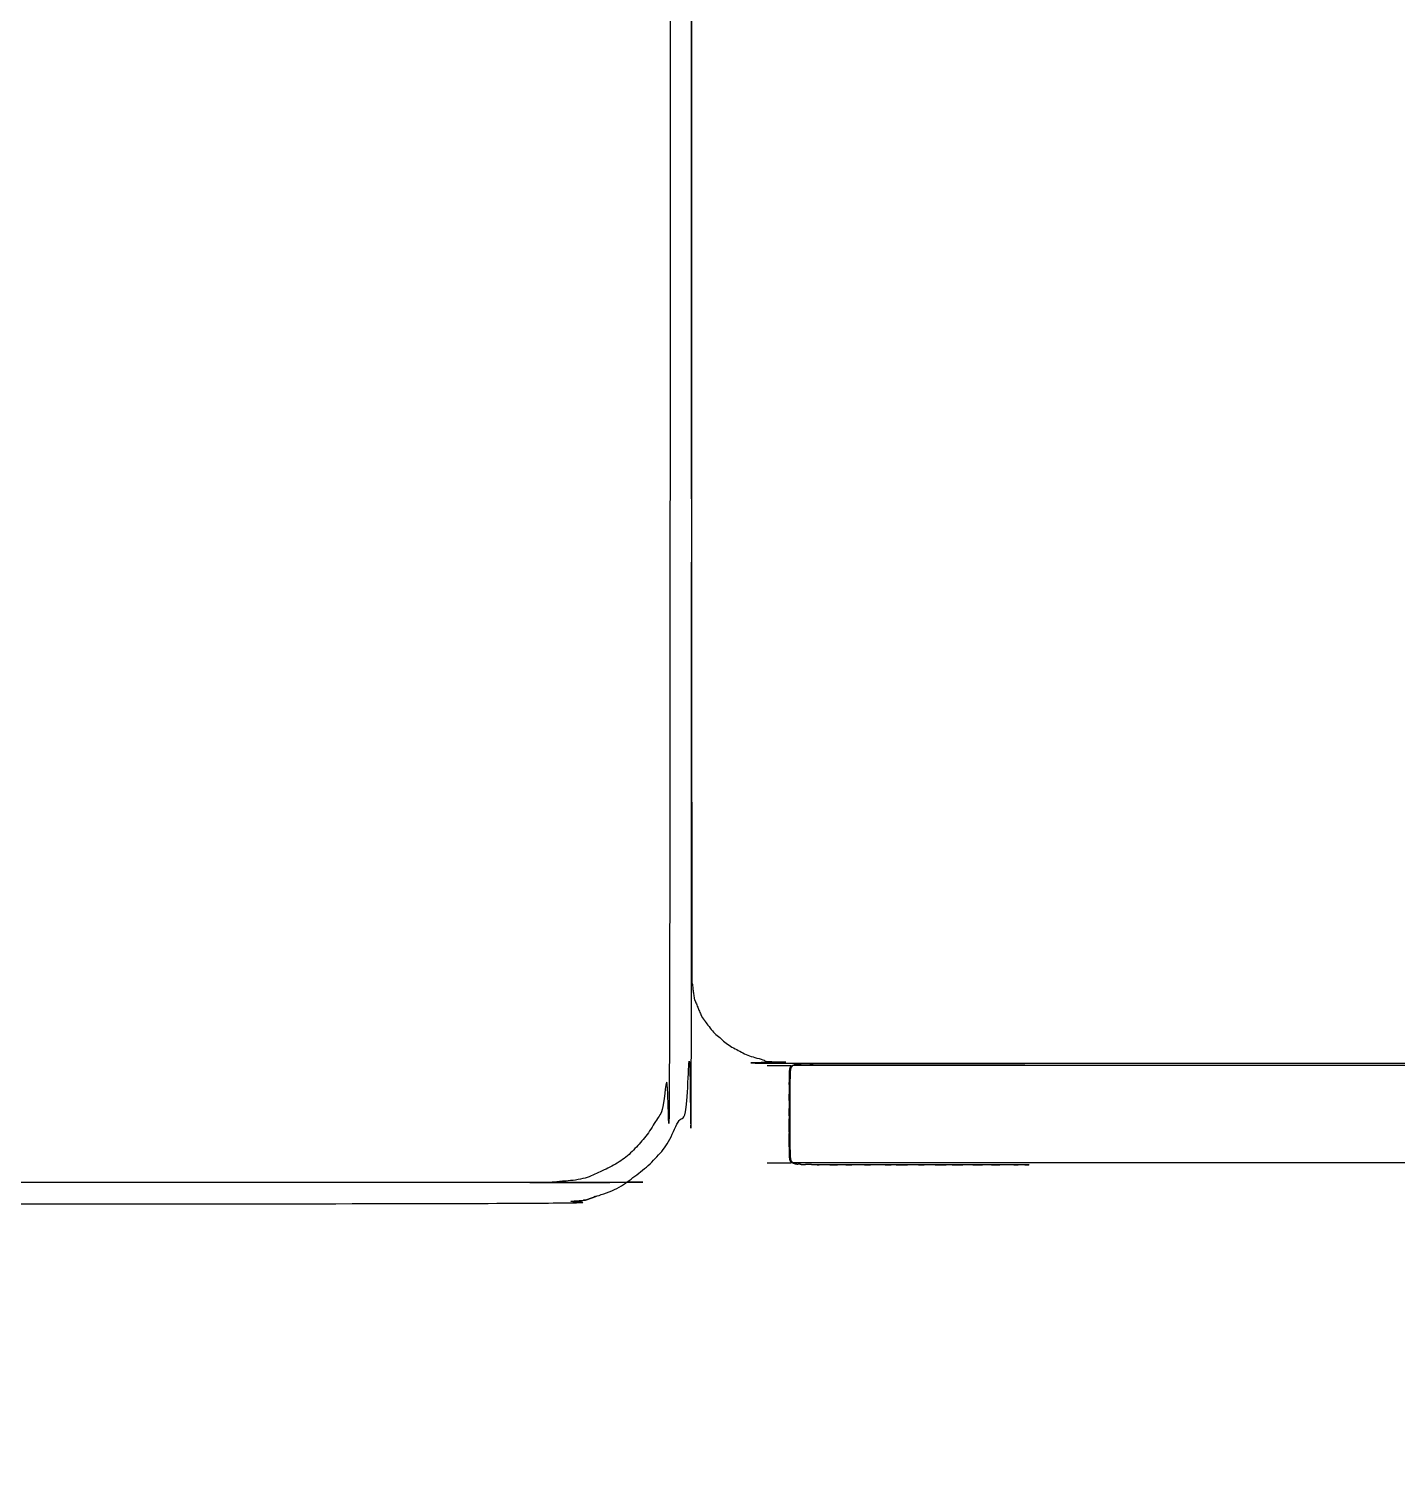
# Model space of a CAD drawing. Header units: millimetres. Extents: x 3429 to 24139, y -631 to 9878.
# Drawn here: x 7976.36 to 8008.35, y 3440.54 to 3474.2 of the extents above; entities that cross this region are included whole.
import ezdxf

# ---------------------------------------------------------------- set-up
doc = ezdxf.new("R2010")
doc.units = ezdxf.units.MM
for name, color, linetype, lineweight in [('multid_gorunus_3', 23, 'Continuous', 13), ('multid_gorunus_4', 15, 'Continuous', 9), ('multid_gorunus_5', 193, 'Continuous', 5)]:
    doc.layers.add(name, color=color, linetype=linetype, lineweight=lineweight)

# ---------------------------------------------------------------- blocks, each defined once
blk = doc.blocks.new('grup-1')
at = {"layer": 'multid_gorunus_3', "lineweight": -3}
for points in [[(2472.24, 6030.584), (2471.87, 6030.627), (2471.5, 6030.67), (2437.229, 6030.679), (2402.957, 6030.689), (2402.587, 6030.646), (2402.217, 6030.604), (2401.878, 6030.482), (2401.538, 6030.361), (2401.238, 6030.17), (2400.938, 6029.979), (2400.688, 6029.729), (2400.438, 6029.479), (2400.247, 6029.18), (2400.057, 6028.88), (2399.935, 6028.54), (2399.813, 6028.201), (2399.77, 6027.831), (2399.728, 6027.461), (2399.713, 5975.69), (2399.696, 5913.418), (2399.739, 5913.048), (2399.781, 5912.678), (2399.903, 5912.339), (2400.024, 5911.999), (2400.215, 5911.699), (2400.406, 5911.399), (2400.656, 5911.149), (2400.906, 5910.899), (2401.205, 5910.708), (2401.505, 5910.517), (2401.845, 5910.396), (2402.184, 5910.274), (2402.554, 5910.231), (2402.924, 5910.189), (2437.195, 5910.179), (2471.467, 5910.17), (2471.837, 5910.212), (2472.207, 5910.255), (2472.546, 5910.376), (2472.886, 5910.498), (2473.186, 5910.688), (2473.486, 5910.879), (2473.736, 5911.129), (2473.986, 5911.379), (2474.177, 5911.679), (2474.367, 5911.978), (2474.489, 5912.318), (2474.611, 5912.658), (2474.654, 5913.028), (2474.696, 5913.397), (2474.713, 5975.669), (2474.728, 6027.44), (2474.685, 6027.81), (2474.643, 6028.18), (2474.521, 6028.52), (2474.4, 6028.86), (2474.209, 6029.159), (2474.018, 6029.459), (2473.768, 6029.709), (2473.518, 6029.959), (2473.219, 6030.15), (2472.919, 6030.341), (2472.579, 6030.463), (2472.24, 6030.584)], [(2471.498, 6030.17), (2471.811, 6030.134), (2472.123, 6030.097), (2472.41, 6029.994), (2472.698, 6029.892), (2472.951, 6029.73), (2473.205, 6029.569), (2473.416, 6029.357), (2473.628, 6029.146), (2473.789, 6028.892), (2473.95, 6028.638), (2474.053, 6028.351), (2474.156, 6028.064), (2474.192, 6027.751), (2474.228, 6027.438), (2474.213, 5975.669), (2474.196, 5913.4), (2474.16, 5913.087), (2474.124, 5912.774), (2474.021, 5912.487), (2473.918, 5912.2), (2473.757, 5911.946), (2473.595, 5911.693), (2473.384, 5911.481), (2473.172, 5911.27), (2472.918, 5911.109), (2472.665, 5910.947), (2472.378, 5910.845), (2472.09, 5910.742), (2471.778, 5910.706), (2471.465, 5910.67), (2437.196, 5910.679), (2402.926, 5910.689), (2402.613, 5910.725), (2402.301, 5910.761), (2402.014, 5910.864), (2401.726, 5910.967), (2401.473, 5911.128), (2401.219, 5911.29), (2401.008, 5911.501), (2400.796, 5911.713), (2400.635, 5911.966), (2400.474, 5912.22), (2400.371, 5912.507), (2400.268, 5912.795), (2400.232, 5913.107), (2400.196, 5913.42), (2400.213, 5975.689), (2400.228, 6027.459), (2400.264, 6027.772), (2400.3, 6028.084), (2400.403, 6028.371), (2400.506, 6028.659), (2400.667, 6028.912), (2400.829, 6029.166), (2401.04, 6029.377), (2401.252, 6029.589), (2401.506, 6029.75), (2401.759, 6029.911), (2402.046, 6030.014), (2402.334, 6030.117), (2402.646, 6030.153), (2402.959, 6030.189), (2437.228, 6030.179), (2471.498, 6030.17)]]:
    blk.add_open_spline(points, degree=2, knots=[-16, -16, -16, -15, -15, -14, -14, -13, -13, -12, -12, -11, -11, -10, -10, -9, -9, -8, -8, -7, -7, -6, -6, -5, -5, -4, -4, -3, -3, -2, -2, -1, -1, 0, 0, 1, 1, 2, 2, 3, 3, 4, 4, 5, 5, 6, 6, 7, 7, 8, 8, 9, 9, 10, 10, 11, 11, 12, 12, 13, 13, 14, 14, 15, 15, 16, 16, 16], dxfattribs=at)
at = {"layer": 'multid_gorunus_4', "lineweight": -3}
for points, knots in [([(2346.974, 5914.768), (2346.978, 5914.761), (2346.982, 5914.754), (2346.994, 5914.744), (2347.005, 5914.733), (2347.027, 5914.717), (2347.048, 5914.701), (2347.083, 5914.675), (2347.118, 5914.65), (2347.169, 5914.613), (2347.22, 5914.576), (2347.284, 5914.53), (2347.348, 5914.484), (2347.422, 5914.432), (2347.496, 5914.379), (2347.577, 5914.323), (2347.657, 5914.267), (2347.742, 5914.21), (2347.826, 5914.154), (2347.914, 5914.096), (2348.001, 5914.039), (2348.091, 5913.982), (2348.18, 5913.925), (2348.271, 5913.868), (2348.362, 5913.812), (2348.455, 5913.756), (2348.547, 5913.7), (2348.64, 5913.646), (2348.733, 5913.591), (2348.827, 5913.538), (2348.921, 5913.485), (2349.016, 5913.432), (2349.111, 5913.38), (2349.207, 5913.329), (2349.302, 5913.278), (2349.399, 5913.227), (2349.496, 5913.177), (2349.593, 5913.128), (2349.691, 5913.079), (2349.789, 5913.031), (2349.888, 5912.984), (2349.987, 5912.937), (2350.086, 5912.89), (2350.186, 5912.845), (2350.286, 5912.799), (2350.387, 5912.755), (2350.488, 5912.71), (2350.59, 5912.667), (2350.692, 5912.624), (2350.794, 5912.582), (2350.897, 5912.54), (2351, 5912.499), (2351.103, 5912.458), (2351.207, 5912.418), (2351.312, 5912.378), (2351.416, 5912.34), (2351.521, 5912.302), (2351.627, 5912.264), (2351.732, 5912.227), (2351.839, 5912.191), (2351.945, 5912.155), (2352.052, 5912.121), (2352.159, 5912.086), (2352.267, 5912.053), (2352.374, 5912.02), (2352.483, 5911.987), (2352.591, 5911.955), (2352.7, 5911.925), (2352.809, 5911.894), (2352.918, 5911.865), (2353.028, 5911.836), (2353.138, 5911.808), (2353.248, 5911.78), (2353.359, 5911.753), (2353.47, 5911.727), (2353.581, 5911.701), (2353.693, 5911.676), (2353.805, 5911.653), (2353.917, 5911.629), (2354.029, 5911.607), (2354.142, 5911.584), (2354.255, 5911.564), (2354.368, 5911.543), (2354.485, 5911.523), (2354.603, 5911.504), (2354.729, 5911.486), (2354.855, 5911.468), (2354.994, 5911.451), (2355.132, 5911.435), (2355.288, 5911.419), (2355.443, 5911.404), (2355.618, 5911.389), (2355.794, 5911.375), (2355.994, 5911.362), (2356.194, 5911.349), (2356.423, 5911.337), (2356.652, 5911.325), (2356.913, 5911.314), (2357.174, 5911.303), (2357.472, 5911.293), (2357.77, 5911.283), (2358.108, 5911.274), (2358.446, 5911.264), (2358.829, 5911.256), (2359.212, 5911.248), (2359.643, 5911.241), (2360.074, 5911.233), (2360.558, 5911.227), (2361.042, 5911.22), (2361.582, 5911.214), (2362.122, 5911.208), (2362.723, 5911.203), (2363.324, 5911.198), (2363.989, 5911.193), (2364.654, 5911.188), (2365.376, 5911.184), (2366.098, 5911.18), (2366.868, 5911.177), (2367.638, 5911.173), (2368.449, 5911.17), (2369.259, 5911.167), (2370.102, 5911.165), (2370.945, 5911.162), (2371.813, 5911.16), (2372.68, 5911.158), (2373.564, 5911.156), (2374.447, 5911.154), (2375.339, 5911.153), (2376.231, 5911.151), (2377.123, 5911.15), (2378.015, 5911.149), (2378.899, 5911.148), (2379.783, 5911.147), (2380.652, 5911.147), (2381.52, 5911.146), (2382.365, 5911.146), (2382.609, 5911.146), (2383.422, 5911.145), (2384.234, 5911.145), (2385.007, 5911.145), (2385.78, 5911.145), (2386.504, 5911.145), (2387.229, 5911.145), (2387.898, 5911.145), (2388.566, 5911.145), (2389.171, 5911.144), (2389.776, 5911.144), (2390.32, 5911.144), (2390.864, 5911.144), (2391.351, 5911.144), (2391.838, 5911.144), (2392.271, 5911.144), (2392.705, 5911.144), (2393.088, 5911.144), (2393.472, 5911.144), (2393.809, 5911.144), (2394.146, 5911.144), (2394.44, 5911.144), (2394.734, 5911.144), (2394.989, 5911.144), (2395.244, 5911.144), (2395.463, 5911.144), (2395.681, 5911.144), (2395.867, 5911.144), (2396.053, 5911.144), (2396.208, 5911.144), (2396.363, 5911.144), (2396.491, 5911.144), (2396.619, 5911.144), (2396.722, 5911.144), (2396.825, 5911.144), (2396.906, 5911.144), (2396.987, 5911.144), (2397.049, 5911.144), (2397.111, 5911.144), (2397.156, 5911.144), (2397.202, 5911.144), (2397.234, 5911.144), (2397.266, 5911.144), (2397.287, 5911.145), (2397.308, 5911.145), (2397.32, 5911.147), (2397.331, 5911.149)], [0, 0, 0, 1, 1, 2, 2, 3, 3, 4, 4, 5, 5, 6, 6, 7, 7, 8, 8, 9, 9, 10, 10, 11, 11, 12, 12, 13, 13, 14, 14, 15, 15, 16, 16, 17, 17, 18, 18, 19, 19, 20, 20, 21, 21, 22, 22, 23, 23, 24, 24, 25, 25, 26, 26, 27, 27, 28, 28, 29, 29, 30, 30, 31, 31, 32, 32, 33, 33, 34, 34, 35, 35, 36, 36, 37, 37, 38, 38, 39, 39, 40, 40, 41, 41, 42, 42, 43, 43, 44, 44, 45, 45, 46, 46, 47, 47, 48, 48, 49, 49, 50, 50, 51, 51, 52, 52, 53, 53, 54, 54, 55, 55, 56, 56, 57, 57, 58, 58, 59, 59, 60, 60, 61, 61, 62, 62, 63, 63, 64, 64, 65, 65, 66, 66, 67, 67, 68, 68, 69, 69, 70, 70, 71, 71, 72, 72, 73, 73, 74, 74, 75, 75, 76, 76, 77, 77, 78, 78, 79, 79, 80, 80, 81, 81, 82, 82, 83, 83, 84, 84, 85, 85, 86, 86, 87, 87, 88, 88, 89, 89, 90, 90, 91, 91, 91]), ([(2396.938, 5913.463), (2396.899, 5913.464), (2396.859, 5913.464), (2396.839, 5913.465), (2396.818, 5913.465), (2396.767, 5913.466), (2396.716, 5913.466), (2396.657, 5913.466), (2396.599, 5913.467), (2396.531, 5913.467), (2396.464, 5913.467), (2396.388, 5913.467), (2396.312, 5913.467), (2396.227, 5913.467), (2396.142, 5913.467), (2396.046, 5913.467), (2395.951, 5913.467), (2395.847, 5913.467), (2395.743, 5913.467), (2395.631, 5913.467), (2395.519, 5913.467), (2395.401, 5913.467), (2395.283, 5913.467), (2395.16, 5913.467), (2395.037, 5913.467), (2394.911, 5913.467), (2394.784, 5913.467), (2394.655, 5913.467), (2394.526, 5913.467), (2394.395, 5913.467), (2394.265, 5913.467), (2394.134, 5913.467), (2394.004, 5913.467), (2393.874, 5913.467), (2393.745, 5913.467), (2393.619, 5913.467), (2393.492, 5913.467), (2393.369, 5913.467), (2393.246, 5913.467), (2393.128, 5913.467), (2393.01, 5913.467), (2392.898, 5913.467), (2392.787, 5913.467), (2392.682, 5913.467), (2392.578, 5913.467), (2392.483, 5913.467), (2392.387, 5913.467), (2392.302, 5913.467), (2392.217, 5913.467), (2392.141, 5913.467), (2392.065, 5913.467), (2391.998, 5913.467), (2391.931, 5913.467), (2391.921, 5913.467), (2391.911, 5913.467)], [90.111111, 90.111111, 90.111111, 91, 91, 92, 92, 93, 93, 94, 94, 95, 95, 96, 96, 97, 97, 98, 98, 99, 99, 100, 100, 101, 101, 102, 102, 103, 103, 104, 104, 105, 105, 106, 106, 107, 107, 108, 108, 109, 109, 110, 110, 111, 111, 112, 112, 113, 113, 114, 114, 115, 115, 116, 116, 116.169368, 116.169368, 116.169368]), ([(2392.029, 5913.467), (2392.029, 5913.467), (2392.03, 5913.467), (2392.047, 5913.467), (2392.065, 5913.467)], [247.9906989, 247.9906989, 247.9906989, 248, 248, 248.2579235, 248.2579235, 248.2579235]), ([(2392.165, 5913.467), (2392.165, 5913.467), (2392.166, 5913.467), (2392.191, 5913.467), (2392.217, 5913.467)], [248.9965407, 248.9965407, 248.9965407, 249, 249, 249.3333336, 249.3333336, 249.3333336]), ([(2392.578, 5913.467), (2392.631, 5913.467), (2392.685, 5913.467), (2392.685, 5913.467), (2392.685, 5913.467)], [251.4433919, 251.4433919, 251.4433919, 252, 252, 252.0000001, 252.0000001, 252.0000001]), ([(2393.009, 5913.467), (2393.066, 5913.467), (2393.122, 5913.467), (2393.184, 5913.467), (2393.246, 5913.467)], [253.50262, 253.50262, 253.50262, 254, 254, 254.520117, 254.520117, 254.520117]), ([(2393.36, 5913.467), (2393.36, 5913.467), (2393.36, 5913.467), (2393.426, 5913.467), (2393.492, 5913.467)], [254.9972972, 254.9972972, 254.9972972, 255, 255, 255.5285371, 255.5285371, 255.5285371]), ([(2393.865, 5913.467), (2393.865, 5913.467), (2393.866, 5913.467), (2393.935, 5913.467), (2394.004, 5913.467)], [256.9963384, 256.9963384, 256.9963384, 257, 257, 257.5283092, 257.5283092, 257.5283092]), ([(2394.126, 5913.467), (2394.127, 5913.467), (2394.127, 5913.467), (2394.259, 5913.467), (2394.391, 5913.467), (2394.458, 5913.467), (2394.526, 5913.467)], [257.99816, 257.99816, 257.99816, 258, 258, 259, 259, 259.510421, 259.510421, 259.510421]), ([(2394.654, 5913.467), (2394.654, 5913.467), (2394.655, 5913.467), (2394.719, 5913.467), (2394.784, 5913.467)], [259.9959788, 259.9959788, 259.9959788, 260, 260, 260.4944509, 260.4944509, 260.4944509]), ([(2395.171, 5913.467), (2395.172, 5913.467), (2395.172, 5913.467), (2395.228, 5913.467), (2395.283, 5913.467)], [261.9964985, 261.9964985, 261.9964985, 262, 262, 262.4469027, 262.4469027, 262.4469027]), ([(2395.42, 5913.467), (2395.421, 5913.467), (2395.421, 5913.467), (2395.54, 5913.467), (2395.659, 5913.467), (2395.701, 5913.467), (2395.743, 5913.467)], [262.997395, 262.997395, 262.997395, 263, 263, 264, 264, 264.369074, 264.369074, 264.369074]), ([(2395.885, 5913.467), (2395.885, 5913.467), (2395.885, 5913.467), (2395.99, 5913.467), (2396.095, 5913.467), (2396.119, 5913.467), (2396.142, 5913.467)], [264.999047, 264.999047, 264.999047, 265, 265, 266, 266, 266.239627, 266.239627, 266.239627]), ([(2396.938, 5913.463), (2396.96, 5913.463), (2396.982, 5913.463), (2397.013, 5913.462), (2397.045, 5913.461), (2397.071, 5913.46), (2397.098, 5913.459), (2397.119, 5913.458), (2397.139, 5913.457)], [83.301867, 83.301867, 83.301867, 84, 84, 85, 85, 86, 86, 87, 87, 87]), ([(2397.218, 5913.451), (2397.2, 5913.453), (2397.183, 5913.454), (2397.161, 5913.456), (2397.139, 5913.457)], [0, 0, 0, 1, 1, 2, 2, 2]), ([(2397.218, 5913.451), (2397.231, 5913.449), (2397.245, 5913.447), (2397.258, 5913.444), (2397.27, 5913.442)], [2, 2, 2, 3, 3, 4, 4, 4]), ([(2397.27, 5913.442), (2397.281, 5913.44), (2397.291, 5913.437), (2397.3, 5913.434), (2397.308, 5913.432), (2397.315, 5913.428), (2397.321, 5913.425)], [-1, -1, -1, 0, 0, 1, 1, 2, 2, 2]), ([(2397.298, 5911.131), (2397.302, 5911.132), (2397.306, 5911.132), (2397.317, 5911.135), (2397.327, 5911.137), (2397.335, 5911.14), (2397.343, 5911.143), (2397.349, 5911.146), (2397.356, 5911.149), (2397.36, 5911.152), (2397.365, 5911.156), (2397.37, 5911.16), (2397.374, 5911.164), (2397.378, 5911.168), (2397.381, 5911.173), (2397.385, 5911.178), (2397.388, 5911.184), (2397.39, 5911.19), (2397.393, 5911.196), (2397.396, 5911.204), (2397.398, 5911.211), (2397.4, 5911.22), (2397.402, 5911.229), (2397.404, 5911.24), (2397.405, 5911.25), (2397.407, 5911.262), (2397.408, 5911.274), (2397.409, 5911.288), (2397.41, 5911.302), (2397.411, 5911.318), (2397.412, 5911.334), (2397.412, 5911.352), (2397.413, 5911.371), (2397.413, 5911.391), (2397.414, 5911.412), (2397.414, 5911.435), (2397.414, 5911.458), (2397.414, 5911.483), (2397.414, 5911.509), (2397.415, 5911.537), (2397.415, 5911.565), (2397.415, 5911.596), (2397.415, 5911.628), (2397.415, 5911.662), (2397.415, 5911.696), (2397.415, 5911.733), (2397.415, 5911.77), (2397.415, 5911.809), (2397.414, 5911.849), (2397.415, 5911.89), (2397.415, 5911.931), (2397.415, 5911.974), (2397.415, 5912.016), (2397.415, 5912.06), (2397.415, 5912.104), (2397.415, 5912.149), (2397.414, 5912.193), (2397.414, 5912.238), (2397.415, 5912.283), (2397.415, 5912.328), (2397.415, 5912.373), (2397.414, 5912.418), (2397.414, 5912.462), (2397.414, 5912.506), (2397.414, 5912.55), (2397.414, 5912.592), (2397.415, 5912.635), (2397.415, 5912.676), (2397.415, 5912.717), (2397.414, 5912.757), (2397.414, 5912.796), (2397.414, 5912.833), (2397.414, 5912.87), (2397.414, 5912.904), (2397.414, 5912.938), (2397.414, 5912.97), (2397.415, 5913.001), (2397.414, 5913.029), (2397.414, 5913.058), (2397.414, 5913.083), (2397.414, 5913.109), (2397.414, 5913.132), (2397.414, 5913.155), (2397.413, 5913.175), (2397.413, 5913.196), (2397.412, 5913.214), (2397.412, 5913.232), (2397.411, 5913.248), (2397.41, 5913.264), (2397.409, 5913.278), (2397.408, 5913.292), (2397.407, 5913.304), (2397.405, 5913.316), (2397.404, 5913.327), (2397.402, 5913.337), (2397.4, 5913.346), (2397.398, 5913.355), (2397.396, 5913.362), (2397.393, 5913.37), (2397.39, 5913.376), (2397.388, 5913.383), (2397.384, 5913.388), (2397.381, 5913.393), (2397.378, 5913.398), (2397.374, 5913.402), (2397.37, 5913.406), (2397.365, 5913.41), (2397.36, 5913.414), (2397.355, 5913.417), (2397.349, 5913.42), (2397.343, 5913.424), (2397.335, 5913.426), (2397.327, 5913.429), (2397.317, 5913.431), (2397.306, 5913.434), (2397.302, 5913.435), (2397.298, 5913.435)], [123.680145, 123.680145, 123.680145, 124, 124, 125, 125, 126, 126, 127, 127, 128, 128, 129, 129, 130, 130, 131, 131, 132, 132, 133, 133, 134, 134, 135, 135, 136, 136, 137, 137, 138, 138, 139, 139, 140, 140, 141, 141, 142, 142, 143, 143, 144, 144, 145, 145, 146, 146, 147, 147, 148, 148, 149, 149, 150, 150, 151, 151, 152, 152, 153, 153, 154, 154, 155, 155, 156, 156, 157, 157, 158, 158, 159, 159, 160, 160, 161, 161, 162, 162, 163, 163, 164, 164, 165, 165, 166, 166, 167, 167, 168, 168, 169, 169, 170, 170, 171, 171, 172, 172, 173, 173, 174, 174, 175, 175, 176, 176, 177, 177, 178, 178, 179, 179, 180, 180, 180.319855, 180.319855, 180.319855]), ([(2397.321, 5913.425), (2397.326, 5913.421), (2397.331, 5913.417), (2397.337, 5913.414), (2397.342, 5913.41)], [2, 2, 2, 3, 3, 4, 4, 4]), ([(2397.342, 5911.156), (2397.346, 5911.16), (2397.35, 5911.164), (2397.354, 5911.168), (2397.358, 5911.173), (2397.361, 5911.178), (2397.364, 5911.184), (2397.367, 5911.19), (2397.37, 5911.196), (2397.372, 5911.204), (2397.375, 5911.211), (2397.377, 5911.22), (2397.379, 5911.229), (2397.38, 5911.24), (2397.382, 5911.25), (2397.383, 5911.262), (2397.385, 5911.274), (2397.386, 5911.288), (2397.387, 5911.302), (2397.388, 5911.318), (2397.388, 5911.334), (2397.389, 5911.352), (2397.389, 5911.371), (2397.39, 5911.391), (2397.39, 5911.412), (2397.391, 5911.435), (2397.391, 5911.458), (2397.391, 5911.483), (2397.391, 5911.509), (2397.391, 5911.537), (2397.391, 5911.565), (2397.391, 5911.596), (2397.391, 5911.628), (2397.391, 5911.662), (2397.391, 5911.696), (2397.391, 5911.733), (2397.391, 5911.77), (2397.391, 5911.809), (2397.391, 5911.849), (2397.391, 5911.89), (2397.391, 5911.931), (2397.391, 5911.974), (2397.391, 5912.016), (2397.391, 5912.06), (2397.391, 5912.104), (2397.391, 5912.149), (2397.391, 5912.193), (2397.391, 5912.238), (2397.391, 5912.283), (2397.391, 5912.328), (2397.391, 5912.373), (2397.391, 5912.418), (2397.391, 5912.462), (2397.391, 5912.506), (2397.391, 5912.55), (2397.391, 5912.592), (2397.391, 5912.635), (2397.391, 5912.676), (2397.391, 5912.717), (2397.391, 5912.757), (2397.391, 5912.796), (2397.391, 5912.833), (2397.391, 5912.87), (2397.391, 5912.904), (2397.391, 5912.938), (2397.391, 5912.97), (2397.391, 5913.001), (2397.391, 5913.029), (2397.391, 5913.058), (2397.391, 5913.083), (2397.391, 5913.109), (2397.39, 5913.132), (2397.39, 5913.155), (2397.39, 5913.175), (2397.389, 5913.196), (2397.389, 5913.214), (2397.388, 5913.232), (2397.387, 5913.248), (2397.387, 5913.264), (2397.386, 5913.278), (2397.385, 5913.292), (2397.383, 5913.304), (2397.382, 5913.316), (2397.38, 5913.327), (2397.378, 5913.337), (2397.376, 5913.346), (2397.374, 5913.355), (2397.372, 5913.362), (2397.37, 5913.37), (2397.367, 5913.376), (2397.364, 5913.383), (2397.361, 5913.388), (2397.358, 5913.393), (2397.354, 5913.398), (2397.35, 5913.402), (2397.346, 5913.406), (2397.342, 5913.41)], [-32, -32, -32, -31, -31, -30, -30, -29, -29, -28, -28, -27, -27, -26, -26, -25, -25, -24, -24, -23, -23, -22, -22, -21, -21, -20, -20, -19, -19, -18, -18, -17, -17, -16, -16, -15, -15, -14, -14, -13, -13, -12, -12, -11, -11, -10, -10, -9, -9, -8, -8, -7, -7, -6, -6, -5, -5, -4, -4, -3, -3, -2, -2, -1, -1, 0, 0, 1, 1, 2, 2, 3, 3, 4, 4, 5, 5, 6, 6, 7, 7, 8, 8, 9, 9, 10, 10, 11, 11, 12, 12, 13, 13, 14, 14, 15, 15, 16, 16, 16]), ([(2397.93, 5913.422), (2397.917, 5913.422), (2397.903, 5913.422), (2397.885, 5913.422), (2397.868, 5913.422), (2397.847, 5913.422), (2397.825, 5913.422), (2397.8, 5913.422), (2397.774, 5913.422), (2397.745, 5913.422), (2397.716, 5913.422), (2397.682, 5913.422), (2397.649, 5913.422), (2397.614, 5913.422), (2397.58, 5913.422), (2397.548, 5913.422), (2397.515, 5913.422), (2397.488, 5913.422), (2397.46, 5913.422), (2397.441, 5913.422), (2397.422, 5913.422), (2397.409, 5913.421), (2397.396, 5913.421), (2397.387, 5913.419), (2397.378, 5913.417), (2397.372, 5913.414), (2397.365, 5913.41)], [0, 0, 0, 1, 1, 2, 2, 3, 3, 4, 4, 5, 5, 6, 6, 7, 7, 8, 8, 9, 9, 10, 10, 11, 11, 12, 12, 13, 13, 13]), ([(2391.808, 5911.1), (2391.81, 5911.1), (2391.813, 5911.1), (2391.872, 5911.1), (2391.931, 5911.1), (2391.998, 5911.1), (2392.065, 5911.1), (2392.141, 5911.1), (2392.217, 5911.1), (2392.302, 5911.1), (2392.388, 5911.1), (2392.483, 5911.1), (2392.578, 5911.1), (2392.683, 5911.1), (2392.787, 5911.1), (2392.898, 5911.1), (2393.01, 5911.1), (2393.128, 5911.1), (2393.246, 5911.1), (2393.369, 5911.1), (2393.492, 5911.1), (2393.619, 5911.1), (2393.745, 5911.1), (2393.875, 5911.1), (2394.004, 5911.1), (2394.134, 5911.1), (2394.265, 5911.099), (2394.395, 5911.1), (2394.526, 5911.1), (2394.655, 5911.1), (2394.784, 5911.1), (2394.911, 5911.1), (2395.038, 5911.099), (2395.16, 5911.099), (2395.283, 5911.1), (2395.401, 5911.099), (2395.519, 5911.099), (2395.631, 5911.099), (2395.743, 5911.099), (2395.847, 5911.099), (2395.951, 5911.099), (2396.046, 5911.099), (2396.142, 5911.099), (2396.227, 5911.099), (2396.313, 5911.099), (2396.388, 5911.099), (2396.464, 5911.099), (2396.532, 5911.1), (2396.599, 5911.1), (2396.657, 5911.1), (2396.716, 5911.1), (2396.736, 5911.101), (2396.757, 5911.102), (2396.808, 5911.102), (2396.86, 5911.102), (2396.904, 5911.103), (2396.948, 5911.103), (2396.986, 5911.104), (2397.023, 5911.105), (2397.03, 5911.105), (2397.037, 5911.105)], [388.945268, 388.945268, 388.945268, 389, 389, 390, 390, 391, 391, 392, 392, 393, 393, 394, 394, 395, 395, 396, 396, 397, 397, 398, 398, 399, 399, 400, 400, 401, 401, 402, 402, 403, 403, 404, 404, 405, 405, 406, 406, 407, 407, 408, 408, 409, 409, 410, 410, 411, 411, 412, 412, 413, 413, 414, 414, 415, 415, 416, 416, 417, 417, 417.210526, 417.210526, 417.210526]), ([(2392.685, 5911.1), (2392.589, 5911.1), (2392.492, 5911.1), (2392.492, 5911.1), (2392.492, 5911.1)], [156, 156, 156, 157, 157, 157.001308, 157.001308, 157.001308]), ([(2393.122, 5911.1), (2393.009, 5911.1), (2392.896, 5911.1), (2392.896, 5911.1), (2392.895, 5911.1)], [154, 154, 154, 155, 155, 155.002286, 155.002286, 155.002286]), ([(2393.609, 5911.1), (2393.485, 5911.1), (2393.361, 5911.1), (2393.36, 5911.1), (2393.36, 5911.1)], [152, 152, 152, 153, 153, 153.001465, 153.001465, 153.001465]), ([(2394.004, 5911.1), (2393.935, 5911.1), (2393.866, 5911.1), (2393.805, 5911.1), (2393.744, 5911.1)], [150.471308, 150.471308, 150.471308, 151, 151, 151.472958, 151.472958, 151.472958]), ([(2394.916, 5911.1), (2394.785, 5911.1), (2394.655, 5911.099), (2394.654, 5911.099), (2394.654, 5911.099)], [147, 147, 147, 148, 148, 148.002713, 148.002713, 148.002713]), ([(2396.464, 5911.099), (2396.463, 5911.099), (2396.461, 5911.099), (2396.375, 5911.099), (2396.288, 5911.099)], [367.976517, 367.976517, 367.976517, 368, 368, 369, 369, 369]), ([(2396.763, 5911.1), (2396.756, 5911.1), (2396.75, 5911.1), (2396.732, 5911.1), (2396.715, 5911.1)], [365.889986, 365.889986, 365.889986, 366, 366, 366.2533175, 366.2533175, 366.2533175]), ([(2397.14, 5911.109), (2397.119, 5911.108), (2397.098, 5911.107), (2397.071, 5911.106), (2397.045, 5911.105), (2397.041, 5911.105), (2397.037, 5911.105)], [419, 419, 419, 420, 420, 421, 421, 421.133835, 421.133835, 421.133835]), ([(2397.14, 5911.109), (2397.161, 5911.11), (2397.183, 5911.112), (2397.2, 5911.113), (2397.218, 5911.115)], [0, 0, 0, 1, 1, 2, 2, 2]), ([(2397.27, 5911.124), (2397.258, 5911.122), (2397.245, 5911.12), (2397.231, 5911.117), (2397.218, 5911.115)], [1, 1, 1, 2, 2, 3, 3, 3]), ([(2397.321, 5911.141), (2397.315, 5911.138), (2397.308, 5911.135), (2397.3, 5911.132), (2397.292, 5911.129), (2397.281, 5911.126), (2397.27, 5911.124)], [0, 0, 0, 1, 1, 2, 2, 3, 3, 3]), ([(2397.342, 5911.156), (2397.337, 5911.152), (2397.331, 5911.149), (2397.326, 5911.145), (2397.321, 5911.141)], [1, 1, 1, 2, 2, 3, 3, 3]), ([(2397.93, 5911.144), (2397.917, 5911.144), (2397.903, 5911.144), (2397.886, 5911.144), (2397.868, 5911.144), (2397.847, 5911.144), (2397.825, 5911.144), (2397.8, 5911.144), (2397.775, 5911.144), (2397.745, 5911.144), (2397.716, 5911.144), (2397.682, 5911.144), (2397.649, 5911.144), (2397.615, 5911.144), (2397.58, 5911.144), (2397.548, 5911.144), (2397.515, 5911.144), (2397.488, 5911.144), (2397.461, 5911.144), (2397.441, 5911.144), (2397.422, 5911.144), (2397.409, 5911.145), (2397.396, 5911.145), (2397.387, 5911.147), (2397.378, 5911.149), (2397.372, 5911.152), (2397.365, 5911.156)], [0, 0, 0, 1, 1, 2, 2, 3, 3, 4, 4, 5, 5, 6, 6, 7, 7, 8, 8, 9, 9, 10, 10, 11, 11, 12, 12, 13, 13, 13])]:
    blk.add_open_spline(points, degree=2, knots=knots, dxfattribs=at)
for points in [[(2391.911, 5913.466), (2391.921, 5913.466), (2391.931, 5913.466)], [(2391.911, 5911.1), (2391.862, 5911.101), (2391.813, 5911.101)], [(2392.166, 5911.1), (2392.115, 5911.1), (2392.065, 5911.1)], [(2394.391, 5911.1), (2394.327, 5911.1), (2394.264, 5911.1)], [(2395.172, 5911.1), (2395.105, 5911.1), (2395.037, 5911.1)], [(2395.659, 5911.1), (2395.589, 5911.1), (2395.518, 5911.099)], [(2396.096, 5911.099), (2396.023, 5911.099), (2395.95, 5911.099)]]:
    blk.add_open_spline(points, degree=2, dxfattribs=at)
at = {"layer": 'multid_gorunus_5', "lineweight": -3}
for points, knots in [([(2361.802, 5966.706), (2379.916, 5966.701), (2397.43, 5966.696), (2397.692, 5966.671), (2397.953, 5966.645), (2398.193, 5966.571), (2398.433, 5966.498), (2398.644, 5966.382), (2398.856, 5966.267), (2399.033, 5966.116), (2399.209, 5965.965), (2399.344, 5965.784), (2399.479, 5965.602), (2399.564, 5965.397), (2399.65, 5965.192), (2399.68, 5964.968), (2399.71, 5964.745), (2399.709, 5958.63), (2399.707, 5952.514), (2399.705, 5946.399), (2399.704, 5939.884), (2399.702, 5933.769), (2399.7, 5927.653), (2399.698, 5921.538), (2399.697, 5915.423), (2399.667, 5915.199), (2399.636, 5914.976), (2399.55, 5914.77), (2399.465, 5914.565), (2399.33, 5914.384), (2399.195, 5914.203), (2399.018, 5914.052), (2398.842, 5913.901), (2398.63, 5913.786), (2398.418, 5913.671), (2398.178, 5913.597), (2397.938, 5913.524), (2397.677, 5913.498), (2397.416, 5913.472), (2379.915, 5913.477), (2361.815, 5913.482)], [21, 21, 21, 22, 22, 23, 23, 24, 24, 25, 25, 26, 26, 27, 27, 28, 28, 29, 29, 30, 30, 31, 31, 32, 32, 33, 33, 34, 34, 35, 35, 36, 36, 37, 37, 38, 38, 39, 39, 40, 40, 40.999234, 40.999234, 40.999234]), ([(2354.344, 5913.882), (2354.365, 5913.878), (2354.385, 5913.873), (2354.481, 5913.853), (2354.577, 5913.833), (2354.673, 5913.814), (2354.769, 5913.796), (2354.867, 5913.778), (2354.964, 5913.761), (2355.066, 5913.744), (2355.167, 5913.728), (2355.278, 5913.713), (2355.389, 5913.698), (2355.512, 5913.684), (2355.636, 5913.669), (2355.776, 5913.656), (2355.917, 5913.643), (2356.078, 5913.631), (2356.239, 5913.619), (2356.425, 5913.608), (2356.611, 5913.597), (2356.826, 5913.587), (2357.041, 5913.576), (2357.289, 5913.567), (2357.537, 5913.558), (2357.822, 5913.549), (2358.107, 5913.541), (2358.433, 5913.533), (2358.758, 5913.525), (2359.129, 5913.518), (2359.5, 5913.511), (2359.92, 5913.505), (2360.34, 5913.499), (2360.813, 5913.493), (2361.285, 5913.487), (2361.815, 5913.482), (2362.345, 5913.477), (2362.936, 5913.473), (2363.527, 5913.468), (2364.183, 5913.464), (2364.839, 5913.46), (2365.552, 5913.457), (2366.265, 5913.453), (2367.028, 5913.45), (2367.79, 5913.447), (2368.593, 5913.445), (2369.396, 5913.442), (2370.232, 5913.44), (2371.068, 5913.438), (2371.928, 5913.436), (2372.789, 5913.434), (2373.667, 5913.432), (2374.544, 5913.431), (2375.43, 5913.43), (2376.317, 5913.428), (2377.203, 5913.427), (2378.09, 5913.426), (2378.97, 5913.426), (2379.849, 5913.425), (2380.714, 5913.424), (2381.578, 5913.424), (2382.418, 5913.424), (2382.659, 5913.423), (2383.468, 5913.423), (2384.277, 5913.423), (2385.046, 5913.423), (2385.816, 5913.423), (2386.538, 5913.423), (2387.259, 5913.423), (2387.926, 5913.422), (2388.592, 5913.422), (2389.194, 5913.422), (2389.796, 5913.422), (2390.338, 5913.422), (2390.881, 5913.422), (2391.366, 5913.422), (2391.851, 5913.422), (2392.283, 5913.422), (2392.715, 5913.422), (2393.098, 5913.422), (2393.48, 5913.422), (2393.816, 5913.422), (2394.152, 5913.422), (2394.445, 5913.422), (2394.739, 5913.422), (2394.993, 5913.422), (2395.247, 5913.422), (2395.465, 5913.422), (2395.683, 5913.422), (2395.869, 5913.422), (2396.054, 5913.422), (2396.209, 5913.422), (2396.364, 5913.422), (2396.492, 5913.422), (2396.619, 5913.422), (2396.722, 5913.422), (2396.825, 5913.422), (2396.906, 5913.422), (2396.987, 5913.422), (2397.049, 5913.422), (2397.111, 5913.422), (2397.156, 5913.422), (2397.202, 5913.422), (2397.234, 5913.422), (2397.266, 5913.422), (2397.287, 5913.421), (2397.308, 5913.421), (2397.32, 5913.419), (2397.331, 5913.417)], [37.781495, 37.781495, 37.781495, 38, 38, 39, 39, 40, 40, 41, 41, 42, 42, 43, 43, 44, 44, 45, 45, 46, 46, 47, 47, 48, 48, 49, 49, 50, 50, 51, 51, 52, 52, 53, 53, 54, 54, 55, 55, 56, 56, 57, 57, 58, 58, 59, 59, 60, 60, 61, 61, 62, 62, 63, 63, 64, 64, 65, 65, 66, 66, 67, 67, 68, 68, 69, 69, 70, 70, 71, 71, 72, 72, 73, 73, 74, 74, 75, 75, 76, 76, 77, 77, 78, 78, 79, 79, 80, 80, 81, 81, 82, 82, 83, 83, 84, 84, 85, 85, 86, 86, 87, 87, 88, 88, 89, 89, 90, 90, 91, 91, 91])]:
    blk.add_open_spline(points, degree=2, knots=knots, dxfattribs=at)

msp = doc.modelspace()

# ---------------------------------------------------------------- block references
at = {"xscale": -1}
msp.add_blockref('grup-1', (10391.554, -2463.465), dxfattribs=at)

doc.saveas('drawing.dxf')
